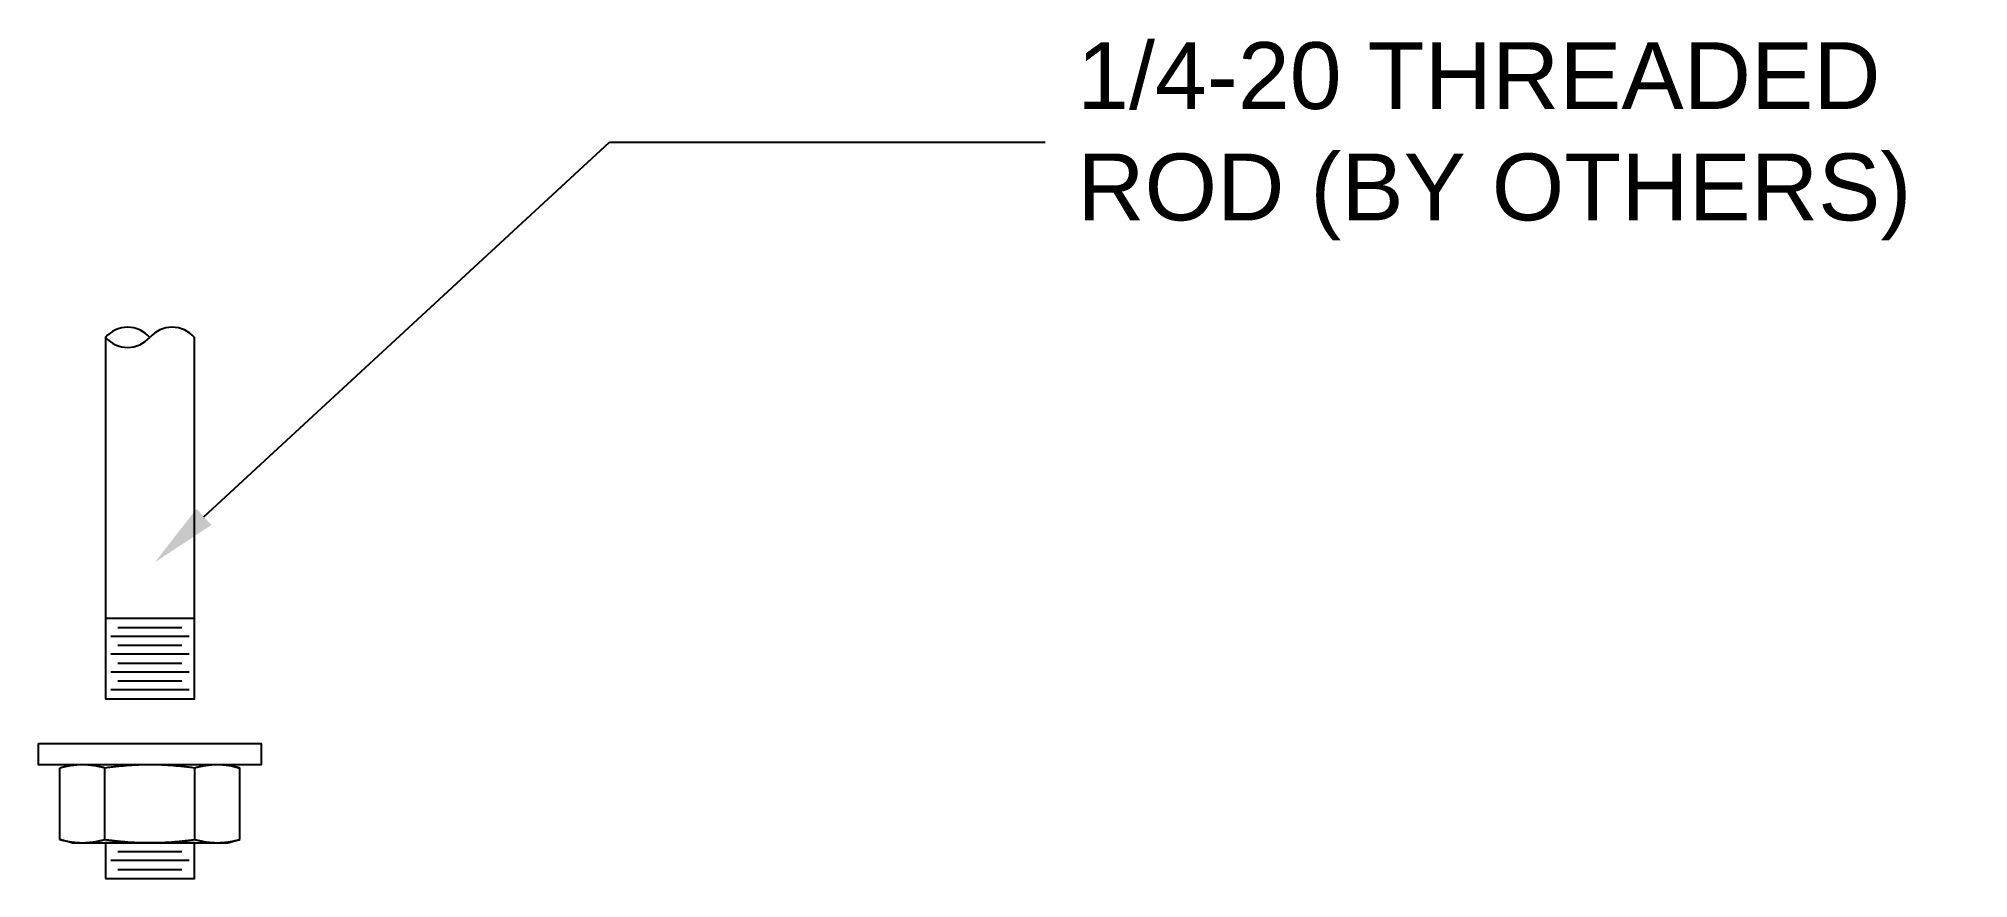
# Model space of a CAD drawing. Header units: inches. Extents: x -0.31 to 5.11, y -0.5 to 1.85.
import ezdxf
from ezdxf import colors
from ezdxf.entities.mleader import LeaderData, LeaderLine
from ezdxf.math import Vec2, Vec3

# ---------------------------------------------------------------- set-up
doc = ezdxf.new("R2010")
doc.units = ezdxf.units.IN
doc.header["$LTSCALE"] = 0.5
doc.header["$MEASUREMENT"] = 0
doc.layers.add('CUST DWG', color=60, linetype='CONTINUOUS', lineweight=20)
doc.layers.add('Hardware', color=242, linetype='CONTINUOUS')
doc.styles.add('LSAD_Standard', font='arial.ttf')

msp = doc.modelspace()

# ---------------------------------------------------------------- linework, layer by layer
at = {"layer": 'Hardware', "transparency": 16777216}
for p, q in [((0.125, 0.2254), (-0.125, 0.2254)), ((0.11, 0.1754), (-0.11, 0.1754)), ((-0.09, 0.2003), (0.09, 0.2004)), ((0.11, 0.1254), (-0.11, 0.1254)), ((-0.09, 0.1503), (0.09, 0.1504)), ((0.11, 0.0754), (-0.11, 0.0754)), ((-0.09, 0.1003), (0.09, 0.1004)), ((0.11, 0.0254), (-0.11, 0.0254)), ((-0.09, 0.0503), (0.09, 0.0504)), ((-0.09, -0.4287), (0.09, -0.4287)), ((0.11, -0.4537), (-0.11, -0.4537)), ((-0.09, -0.4787), (0.09, -0.4787))]:
    msp.add_line(p, q, dxfattribs=at)
at = {"layer": 'Hardware', "transparency": 33554687, "extrusion": (0, 1, 0)}
for p, q in [((-0.2187, -0.185), (-0.2526, -0.1941)), ((-0.2526, -0.3947), (-0.2526, -0.1941)), ((-0.1894, -0.185), (-0.2187, -0.185)), ((0, -0.185), (-0.1894, -0.185)), ((-0.1263, -0.3947), (-0.1263, -0.1941)), ((0.1894, -0.185), (0, -0.185)), ((0.1263, -0.3947), (0.1263, -0.1941)), ((0.2188, -0.185), (0.1894, -0.185)), ((0.2188, -0.185), (0.2526, -0.1941)), ((0.2526, -0.3947), (0.2526, -0.1941)), ((-0.2187, -0.4037), (-0.2526, -0.3947)), ((-0.2187, -0.4037), (-0.1894, -0.4037)), ((-0.1894, -0.4037), (0, -0.4037)), ((0, -0.4037), (0.1894, -0.4037)), ((0.1894, -0.4037), (0.2188, -0.4037)), ((0.2188, -0.4037), (0.2526, -0.3947))]:
    msp.add_line(p, q, dxfattribs=at)
at = {"layer": 'Hardware', "ltscale": 0.5, "transparency": 16777216}
msp.add_lwpolyline([(-0.125, 1.0147), (-0.125, 0), (0.125, 0), (0.125, 1.0147)], dxfattribs=at)
for points in [[(-0.3125, -0.125), (0.3125, -0.125), (0.3125, -0.185), (-0.3125, -0.185)], [(-0.125, -0.5037), (0.125, -0.5037), (0.125, -0.4037), (-0.125, -0.4037)]]:
    msp.add_lwpolyline(points, close=True, dxfattribs=at)
for centre, start, end in [((-0.0625, 0.9593), 41.5391, 138.4609), ((0.0625, 0.9593), 41.5391, 138.4609), ((-0.0625, 1.07), 221.5391, 318.4609)]:
    msp.add_arc(centre, 0.0835, start, end, dxfattribs=at)
at = {"layer": 'Hardware', "transparency": 33554687}
for points, weights in [([(-0.1894, -0.185), (-0.2187, -0.185), (-0.2526, -0.1941)], [1, 1.12142525208, 1.16730336639]), ([(-0.1263, -0.1941), (-0.1601, -0.185), (-0.1894, -0.185)], [1.16730336639, 1.12142525208, 1]), ([(0, -0.185), (-0.0586, -0.185), (-0.1263, -0.1941)], [1, 1.12142525208, 1.16730336639]), ([(0.1263, -0.1941), (0.0586, -0.185), (0, -0.185)], [1.16730336639, 1.12142525208, 1]), ([(0.1894, -0.185), (0.1601, -0.185), (0.1263, -0.1941)], [1, 1.12142525208, 1.16730336639]), ([(0.2526, -0.1941), (0.2188, -0.185), (0.1894, -0.185)], [1.16730336639, 1.12142525208, 1]), ([(-0.2526, -0.3947), (-0.2187, -0.4037), (-0.1894, -0.4037)], [1.16730336639, 1.12142525208, 1]), ([(-0.1894, -0.4037), (-0.1601, -0.4037), (-0.1263, -0.3947)], [1, 1.12142525208, 1.16730336639]), ([(-0.1263, -0.3947), (-0.0586, -0.4037), (0, -0.4037)], [1.16730336639, 1.12142525208, 1]), ([(0, -0.4037), (0.0586, -0.4037), (0.1263, -0.3947)], [1, 1.12142525208, 1.16730336639]), ([(0.1263, -0.3947), (0.1601, -0.4037), (0.1894, -0.4037)], [1.16730336639, 1.12142525208, 1]), ([(0.1894, -0.4037), (0.2188, -0.4037), (0.2526, -0.3947)], [1, 1.12142525208, 1.16730336639])]:
    msp.add_rational_spline(points, weights, degree=2, dxfattribs=at)

# ---------------------------------------------------------------- leaders
at = {"layer": 'CUST DWG', "ltscale": 0.5, "transparency": 16777216}
ml = msp.add_multileader_mtext('Standard', dxfattribs=at)
ml.set_content('1/4-20 THREADED ROD (BY OTHERS)', color=256, style='LSAD_Standard')
ml.set_leader_properties()
ml.build(insert=Vec2(0, 0))
ml.multileader.update_dxf_attribs({"text_left_attachment_type": 2, "dogleg_length": 0.36, "arrow_head_size": 0.1875})
ctx = ml.context
ctx.base_point, ctx.char_height, ctx.arrow_head_size, ctx.landing_gap_size, ctx.plane_origin = Vec3(2.514, 1.5622), 0.1875, 0.1875, 0.09, Vec3(1.9491, 1.3766)
ctx.left_attachment = 2
notes = []
notes.append((ctx, [(0, (1, 1, 0), (1.2904, 1.5622), (1, 0), 1.2235, [(0, [(0.0141, 0.3834)], 0, [])])]))
ctx.mtext.insert, ctx.mtext.width, ctx.mtext.defined_height, ctx.mtext.flow_direction = Vec3(2.604, 1.843), 2.502719, 0.8541, 5
for ctx, leaders in notes:
    for number, flags, end, landing, length, lines in leaders:
        leader = LeaderData()
        leader.index, (leader.has_last_leader_line, leader.has_dogleg_vector, leader.attachment_direction) = number, flags
        leader.last_leader_point, leader.dogleg_vector, leader.dogleg_length = Vec3(end), Vec3(landing), length
        for number, points, colour, breaks in lines:
            line = LeaderLine()
            line.index, line.vertices, line.color, line.breaks = number, Vec3.list(points), colors.encode_raw_color(colour), breaks
            leader.lines.append(line)
        ctx.leaders.append(leader)

doc.saveas('drawing.dxf')
